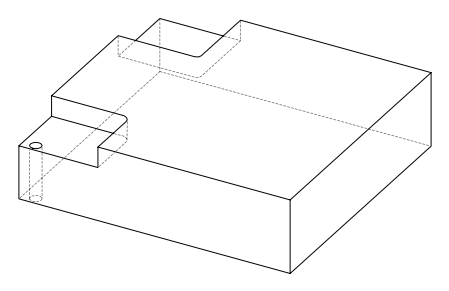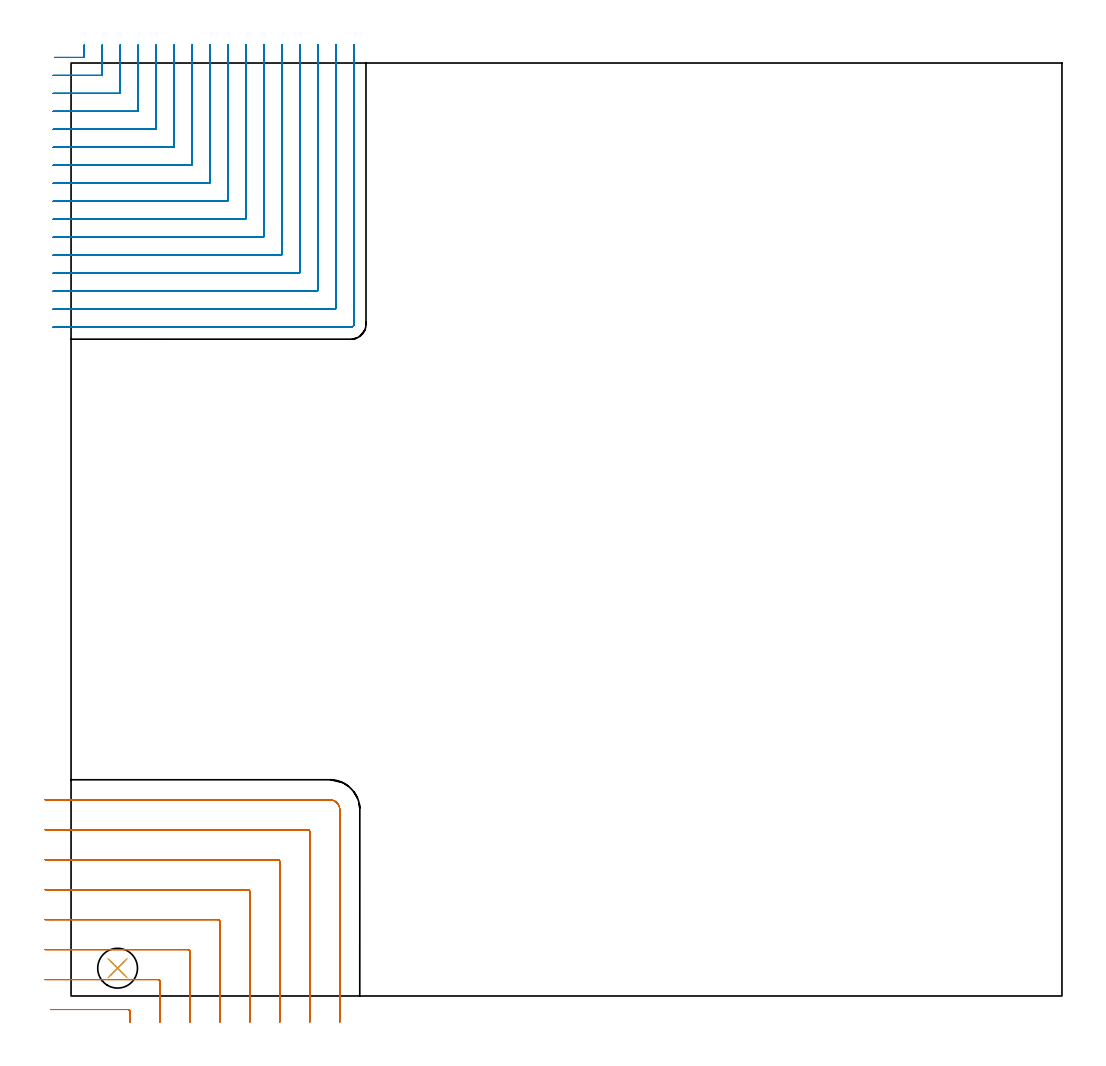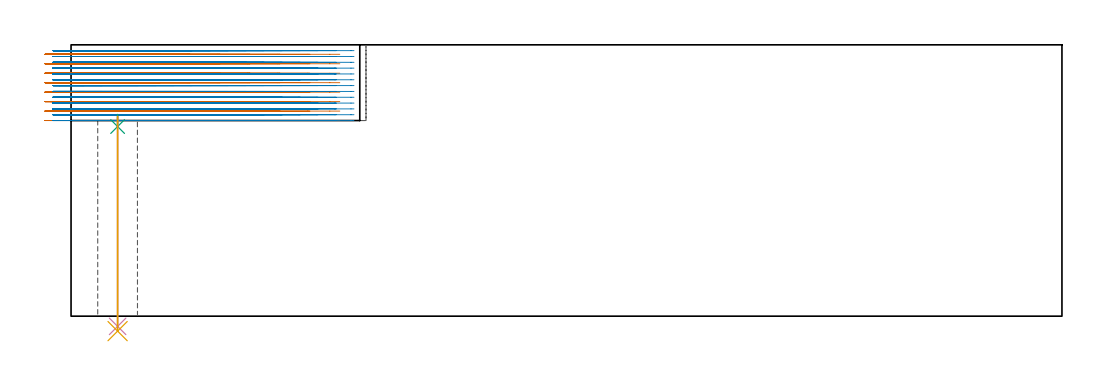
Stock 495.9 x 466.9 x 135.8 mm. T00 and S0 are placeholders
(PLAN: 5 operations, 4 tool changes, 93.6 min)
(1 MILL_CORNER_NOTCH_RECTANGULAR | CORNER_NOTCH_RECTANGULAR | UGT0201_094 | Follow Part, ap 5, ae 75% | 21.45 min | 590762 mm3)
(2 MILL_CORNER_NOTCH_RECTANGULAR_1 | CORNER_NOTCH_RECTANGULAR_1 | NXT0201_011 | Follow Part, ap 3, ae 75% | 71.2 min | 772680 mm3)
(3 SPOT_DRILL | STEP1HOLE | NXT0321_9005560120000 | 0.06 min | 121 mm3)
(4 DRILL_THROUGH_HOLE_INTO_CENTER | STEP1HOLE | UGT0301_515 | 0.43 min | 10878 mm3)
(5 DRILL_TO_ENLARGE_THROUGH_HOLE | STEP1HOLE | UGT0301_265 | 0.44 min | 19399 mm3)
(TOOL UGT0201_094 | End mill 20 mm | D20 FL38 Z4)
(TOOL NXT0201_011 | ENDMILL 12mm [2P460-1200-NA 1630] | D12 FL38 Z6)
(TOOL NXT0321_9005560120000 | NC Spot Drill, 120deg, 12mm, HSS, Uncoated | D12 PA120 FL30 Z2)
(TOOL UGT0301_515 | Carbide Drill 12.0 mm | D12 PA118 FL101 Z2)
(TOOL UGT0301_265 | Twist Drill 19.9 mm | D19.9 PA118 FL140 Z2)
(OP 1 MILL_CORNER_NOTCH_RECTANGULAR)
G17 G21 G94 G90
T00 M6
G54
G17 G0 G90 X29.5 Y-13. S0 M3
G43 Z145.8 H0
Z131.062
G94 G1 Y-10. F250.
Y-7.792 F500.
G3 X28.508 Y-6.8 R1.
G1 X-7.332
X-10.332 F250.
G0 Z145.8
X44.5 Y-13.
Z131.062
G1 Y-10.
Y7.207 F500.
G3 X43.507 Y8.2 R1.
G1 X-10.
X-13. F250.
G0 Z145.8
X59.5 Y-13.
Z131.062
G1 Y-10.
Y22.207 F500.
G3 X58.507 Y23.2 R1.
G1 X-10.
X-13. F250.
G0 Z145.8
X74.5 Y-13.
Z131.062
G1 Y-10.
Y37.207 F500.
G3 X73.507 Y38.2 R1.
G1 X-10.
X-13. F250.
G0 Z145.8
X89.5 Y-13.
Z131.062
G1 Y-10.
Y52.206 F500.
G3 X88.506 Y53.2 R1.
G1 X-10.
X-13. F250.
G0 Z145.8
X104.5 Y-13.
Z131.062
G1 Y-10.
Y67.206 F500.
G3 X103.506 Y68.2 R1.
G1 X-10.
X-13. F250.
G0 Z145.8
X119.5 Y-13.
Z131.062
G1 Y-10.
Y82.205 F500.
G3 X118.505 Y83.2 R1.
G1 X-10.
X-13. F250.
G0 Z145.8
X134.5 Y-13.
Z131.062
G1 Y-10.
Y93.2 F500.
G3 X129.5 Y98.2 R5.
G1 X-10.
X-13. F250.
G0 Z145.8
X29.5 Y-13.
Z126.325
G1 Y-10.
Y-7.792 F500.
G3 X28.508 Y-6.8 R1.
G1 X-7.332
X-10.332 F250.
G0 Z145.8
X44.5 Y-13.
Z126.325
G1 Y-10.
Y7.207 F500.
G3 X43.507 Y8.2 R1.
G1 X-10.
X-13. F250.
G0 Z145.8
X59.5 Y-13.
Z126.325
G1 Y-10.
Y22.207 F500.
G3 X58.507 Y23.2 R1.
G1 X-10.
X-13. F250.
G0 Z145.8
X74.5 Y-13.
Z126.325
G1 Y-10.
Y37.207 F500.
G3 X73.506 Y38.2 R1.
G1 X-10.
X-13. F250.
G0 Z145.8
X89.5 Y-13.
Z126.325
G1 Y-10.
Y52.206 F500.
G3 X88.506 Y53.2 R1.
G1 X-10.
X-13. F250.
G0 Z145.8
X104.5 Y-13.
Z126.325
G1 Y-10.
Y67.206 F500.
G3 X103.506 Y68.2 R1.
G1 X-10.
X-13. F250.
G0 Z145.8
X119.5 Y-13.
Z126.325
G1 Y-10.
Y82.205 F500.
G3 X118.505 Y83.2 R1.
G1 X-10.
X-13. F250.
G0 Z145.8
X134.5 Y-13.
Z126.325
G1 Y-10.
Y93.2 F500.
G3 X129.5 Y98.2 R5.
G1 X-10.
X-13. F250.
G0 Z145.8
X29.5 Y-13.
Z121.587
G1 Y-10.
Y-7.792 F500.
G3 X28.508 Y-6.8 R1.
G1 X-7.332
X-10.332 F250.
G0 Z145.8
X44.5 Y-13.
Z121.587
G1 Y-10.
Y7.207 F500.
G3 X43.507 Y8.2 R1.
G1 X-10.
X-13. F250.
G0 Z145.8
X59.5 Y-13.
Z121.587
G1 Y-10.
Y22.207 F500.
G3 X58.507 Y23.2 R1.
G1 X-10.
X-13. F250.
G0 Z145.8
X74.5 Y-13.
Z121.587
G1 Y-10.
Y37.207 F500.
G3 X73.506 Y38.2 R1.
G1 X-10.
X-13. F250.
G0 Z145.8
X89.5 Y-13.
Z121.587
G1 Y-10.
Y52.206 F500.
G3 X88.506 Y53.2 R1.
G1 X-10.
X-13. F250.
G0 Z145.8
X104.5 Y-13.
Z121.587
G1 Y-10.
Y67.206 F500.
G3 X103.506 Y68.2 R1.
G1 X-10.
X-13. F250.
G0 Z145.8
X119.5 Y-13.
Z121.587
G1 Y-10.
Y82.205 F500.
G3 X118.505 Y83.2 R1.
G1 X-10.
X-13. F250.
G0 Z145.8
X134.5 Y-13.
Z121.587
G1 Y-10.
Y93.2 F500.
G3 X129.5 Y98.2 R5.
G1 X-10.
X-13. F250.
G0 Z145.8
X29.5 Y-13.
Z116.85
G1 Y-10.
Y-7.792 F500.
G3 X28.508 Y-6.8 R1.
G1 X-7.332
X-10.332 F250.
G0 Z145.8
X44.5 Y-13.
Z116.85
G1 Y-10.
Y7.207 F500.
G3 X43.507 Y8.2 R1.
G1 X-10.
X-13. F250.
G0 Z145.8
X59.5 Y-13.
Z116.85
G1 Y-10.
Y22.207 F500.
G3 X58.507 Y23.2 R1.
G1 X-10.
X-13. F250.
G0 Z145.8
X74.5 Y-13.
Z116.85
G1 Y-10.
Y37.207 F500.
G3 X73.506 Y38.2 R1.
G1 X-10.
X-13. F250.
G0 Z145.8
X89.5 Y-13.
Z116.85
G1 Y-10.
Y52.206 F500.
G3 X88.506 Y53.2 R1.
G1 X-10.
X-13. F250.
G0 Z145.8
X104.5 Y-13.
Z116.85
G1 Y-10.
Y67.206 F500.
G3 X103.506 Y68.2 R1.
G1 X-10.
X-13. F250.
G0 Z145.8
X119.5 Y-13.
Z116.85
G1 Y-10.
Y82.205 F500.
G3 X118.505 Y83.2 R1.
G1 X-10.
X-13. F250.
G0 Z145.8
X134.5 Y-13.
Z116.85
G1 Y-10.
Y93.2 F500.
G3 X129.5 Y98.2 R5.
G1 X-10.
X-13. F250.
G0 Z145.8
X29.5 Y-13.
Z112.112
G1 Y-10.
Y-7.792 F500.
G3 X28.508 Y-6.8 R1.
G1 X-7.332
X-10.332 F250.
G0 Z145.8
X44.5 Y-13.
Z112.112
G1 Y-10.
Y7.207 F500.
G3 X43.507 Y8.2 R1.
G1 X-10.
X-13. F250.
G0 Z145.8
X59.5 Y-13.
Z112.112
G1 Y-10.
Y22.207 F500.
G3 X58.507 Y23.2 R1.
G1 X-10.
X-13. F250.
G0 Z145.8
X74.5 Y-13.
Z112.112
G1 Y-10.
Y37.207 F500.
G3 X73.506 Y38.2 R1.
G1 X-10.
X-13. F250.
G0 Z145.8
X89.5 Y-13.
Z112.112
G1 Y-10.
Y52.206 F500.
G3 X88.506 Y53.2 R1.
G1 X-10.
X-13. F250.
G0 Z145.8
X104.5 Y-13.
Z112.112
G1 Y-10.
Y67.206 F500.
G3 X103.506 Y68.2 R1.
G1 X-10.
X-13. F250.
G0 Z145.8
X119.5 Y-13.
Z112.112
G1 Y-10.
Y82.205 F500.
G3 X118.505 Y83.2 R1.
G1 X-10.
X-13. F250.
G0 Z145.8
X134.5 Y-13.
Z112.112
G1 Y-10.
Y93.2 F500.
G3 X129.5 Y98.2 R5.
G1 X-10.
X-13. F250.
G0 Z145.8
X29.5 Y-13.
Z107.375
G1 Y-10.
Y-7.792 F500.
G3 X28.508 Y-6.8 R1.
G1 X-7.332
X-10.332 F250.
G0 Z145.8
X44.5 Y-13.
Z107.375
G1 Y-10.
Y7.207 F500.
G3 X43.507 Y8.2 R1.
G1 X-10.
X-13. F250.
G0 Z145.8
X59.5 Y-13.
Z107.375
G1 Y-10.
Y22.207 F500.
G3 X58.507 Y23.2 R1.
G1 X-10.
X-13. F250.
G0 Z145.8
X74.5 Y-13.
Z107.375
G1 Y-10.
Y37.207 F500.
G3 X73.506 Y38.2 R1.
G1 X-10.
X-13. F250.
G0 Z145.8
X89.5 Y-13.
Z107.375
G1 Y-10.
Y52.206 F500.
G3 X88.506 Y53.2 R1.
G1 X-10.
X-13. F250.
G0 Z145.8
X104.5 Y-13.
Z107.375
G1 Y-10.
Y67.206 F500.
G3 X103.506 Y68.2 R1.
G1 X-10.
X-13. F250.
G0 Z145.8
X119.5 Y-13.
Z107.375
G1 Y-10.
Y82.205 F500.
G3 X118.505 Y83.2 R1.
G1 X-10.
X-13. F250.
G0 Z145.8
X134.5 Y-13.
Z107.375
G1 Y-10.
Y93.2 F500.
G3 X129.5 Y98.2 R5.
G1 X-10.
X-13. F250.
G0 Z145.8
X29.5 Y-13.
Z102.637
G1 Y-10.
Y-7.792 F500.
G3 X28.508 Y-6.8 R1.
G1 X-7.332
X-10.332 F250.
G0 Z145.8
X44.5 Y-13.
Z102.637
G1 Y-10.
Y7.207 F500.
G3 X43.507 Y8.2 R1.
G1 X-10.
X-13. F250.
G0 Z145.8
X59.5 Y-13.
Z102.637
G1 Y-10.
Y22.207 F500.
G3 X58.507 Y23.2 R1.
G1 X-10.
X-13. F250.
G0 Z145.8
X74.5 Y-13.
Z102.637
G1 Y-10.
Y37.207 F500.
G3 X73.506 Y38.2 R1.
G1 X-10.
X-13. F250.
G0 Z145.8
X89.5 Y-13.
Z102.637
G1 Y-10.
Y52.206 F500.
G3 X88.506 Y53.2 R1.
G1 X-10.
X-13. F250.
G0 Z145.8
X104.5 Y-13.
Z102.637
G1 Y-10.
Y67.206 F500.
G3 X103.506 Y68.2 R1.
G1 X-10.
X-13. F250.
G0 Z145.8
X119.5 Y-13.
Z102.637
G1 Y-10.
Y82.205 F500.
G3 X118.505 Y83.2 R1.
G1 X-10.
X-13. F250.
G0 Z145.8
X134.5 Y-13.
Z102.637
G1 Y-10.
Y93.2 F500.
G3 X129.5 Y98.2 R5.
G1 X-10.
X-13. F250.
G0 Z145.8
X29.5 Y-13.
Z97.9
G1 Y-10.
Y-7.792 F500.
G3 X28.508 Y-6.8 R1.
G1 X-7.332
X-10.332 F250.
G0 Z145.8
X44.5 Y-13.
Z97.9
G1 Y-10.
Y7.207 F500.
G3 X43.507 Y8.2 R1.
G1 X-10.
X-13. F250.
G0 Z145.8
X59.5 Y-13.
Z97.9
G1 Y-10.
Y22.207 F500.
G3 X58.507 Y23.2 R1.
G1 X-10.
X-13. F250.
G0 Z145.8
X74.5 Y-13.
Z97.9
G1 Y-10.
Y37.207 F500.
G3 X73.506 Y38.2 R1.
G1 X-10.
X-13. F250.
G0 Z145.8
X89.5 Y-13.
Z97.9
G1 Y-10.
Y52.206 F500.
G3 X88.506 Y53.2 R1.
G1 X-10.
X-13. F250.
G0 Z145.8
X104.5 Y-13.
Z97.9
G1 Y-10.
Y67.206 F500.
G3 X103.506 Y68.2 R1.
G1 X-10.
X-13. F250.
G0 Z145.8
X119.5 Y-13.
Z97.9
G1 Y-10.
Y82.205 F500.
G3 X118.505 Y83.2 R1.
G1 X-10.
X-13. F250.
G0 Z145.8
X134.5 Y-13.
Z97.9
G1 Y-10.
Y93.2 F500.
G3 X129.5 Y98.2 R5.
G1 X-10.
X-13. F250.
G0 Z145.8
M5
M2
(OP 2 MILL_CORNER_NOTCH_RECTANGULAR_1)
G17 G21 G94 G90
T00 M6
G54
G17 G0 G90 X-8.307 Y469.7 S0 M3
G43 Z145.8 H1
Z132.885
G94 G1 X-5.307 F250.
X6.009 F500.
G3 X6.6 Y470.291 R0.6
G1 Y472.9
Y475.9 F250.
G0 Z145.8
X-9. Y460.7
Z132.885
G1 X-6.
X15.008 F500.
G3 X15.6 Y461.292 R0.6
G1 Y472.9
Y475.9 F250.
G0 Z145.8
X-9. Y451.7
Z132.885
G1 X-6.
X24.008 F500.
G3 X24.6 Y452.292 R0.6
G1 Y472.9
Y475.9 F250.
G0 Z145.8
X-9. Y442.7
Z132.885
G1 X-6.
X33.007 F500.
G3 X33.6 Y443.293 R0.6
G1 Y472.9
Y475.9 F250.
G0 Z145.8
X-9. Y433.7
Z132.885
G1 X-6.
X42.007 F500.
G3 X42.6 Y434.293 R0.6
G1 Y472.9
Y475.9 F250.
G0 Z145.8
X-9. Y424.7
Z132.885
G1 X-6.
X51.007 F500.
G3 X51.6 Y425.293 R0.6
G1 Y472.9
Y475.9 F250.
G0 Z145.8
X-9. Y415.7
Z132.885
G1 X-6.
X60.006 F500.
G3 X60.6 Y416.294 R0.6
G1 Y472.9
Y475.9 F250.
G0 Z145.8
X-9. Y406.7
Z132.885
G1 X-6.
X69.006 F500.
G3 X69.6 Y407.294 R0.6
G1 Y472.9
Y475.9 F250.
G0 Z145.8
X-9. Y397.7
Z132.885
G1 X-6.
X78.006 F500.
G3 X78.6 Y398.294 R0.6
G1 Y472.9
Y475.9 F250.
G0 Z145.8
X-9. Y388.7
Z132.885
G1 X-6.
X87.005 F500.
G3 X87.6 Y389.294 R0.6
G1 Y472.9
Y475.9 F250.
G0 Z145.8
X-9. Y379.7
Z132.885
G1 X-6.
X96.005 F500.
G3 X96.6 Y380.295 R0.6
G1 Y472.9
Y475.9 F250.
G0 Z145.8
X-9. Y370.7
Z132.885
G1 X-6.
X105.005 F500.
G3 X105.6 Y371.295 R0.6
G1 Y472.9
Y475.9 F250.
G0 Z145.8
X-9. Y361.7
Z132.885
G1 X-6.
X114.005 F500.
G3 X114.6 Y362.295 R0.6
G1 Y472.9
Y475.9 F250.
G0 Z145.8
X-9. Y352.7
Z132.885
G1 X-6.
X123.004 F500.
G3 X123.6 Y353.296 R0.6
G1 Y472.9
Y475.9 F250.
G0 Z145.8
X-9. Y343.7
Z132.885
G1 X-6.
X132.004 F500.
G3 X132.6 Y344.296 R0.6
G1 Y472.9
Y475.9 F250.
G0 Z145.8
X-9. Y334.7
Z132.885
G1 X-6.
X140.1 F500.
G3 X141.6 Y336.2 R1.5
G1 Y472.9
Y475.9 F250.
G0 Z145.8
X-8.307 Y469.7
Z129.969
G1 X-5.307
X6.009 F500.
G3 X6.6 Y470.291 R0.6
G1 Y472.9
Y475.9 F250.
G0 Z145.8
X-9. Y460.7
Z129.969
G1 X-6.
X15.008 F500.
G3 X15.6 Y461.292 R0.6
G1 Y472.9
Y475.9 F250.
G0 Z145.8
X-9. Y451.7
Z129.969
G1 X-6.
X24.008 F500.
G3 X24.6 Y452.292 R0.6
G1 Y472.9
Y475.9 F250.
G0 Z145.8
X-9. Y442.7
Z129.969
G1 X-6.
X33.007 F500.
G3 X33.6 Y443.293 R0.6
G1 Y472.9
Y475.9 F250.
G0 Z145.8
X-9. Y433.7
Z129.969
G1 X-6.
X42.007 F500.
G3 X42.6 Y434.293 R0.6
G1 Y472.9
Y475.9 F250.
G0 Z145.8
X-9. Y424.7
Z129.969
G1 X-6.
X51.007 F500.
G3 X51.6 Y425.293 R0.6
G1 Y472.9
Y475.9 F250.
G0 Z145.8
X-9. Y415.7
Z129.969
G1 X-6.
X60.006 F500.
G3 X60.6 Y416.294 R0.6
G1 Y472.9
Y475.9 F250.
G0 Z145.8
X-9. Y406.7
Z129.969
G1 X-6.
X69.006 F500.
G3 X69.6 Y407.294 R0.6
G1 Y472.9
Y475.9 F250.
G0 Z145.8
X-9. Y397.7
Z129.969
G1 X-6.
X78.006 F500.
G3 X78.6 Y398.294 R0.6
G1 Y472.9
Y475.9 F250.
G0 Z145.8
X-9. Y388.7
Z129.969
G1 X-6.
X87.005 F500.
G3 X87.6 Y389.295 R0.6
G1 Y472.9
Y475.9 F250.
G0 Z145.8
X-9. Y379.7
Z129.969
G1 X-6.
X96.005 F500.
G3 X96.6 Y380.295 R0.6
G1 Y472.9
Y475.9 F250.
G0 Z145.8
X-9. Y370.7
Z129.969
G1 X-6.
X105.005 F500.
G3 X105.6 Y371.295 R0.6
G1 Y472.9
Y475.9 F250.
G0 Z145.8
X-9. Y361.7
Z129.969
G1 X-6.
X114.005 F500.
G3 X114.6 Y362.295 R0.6
G1 Y472.9
Y475.9 F250.
G0 Z145.8
X-9. Y352.7
Z129.969
G1 X-6.
X123.004 F500.
G3 X123.6 Y353.296 R0.6
G1 Y472.9
Y475.9 F250.
G0 Z145.8
X-9. Y343.7
Z129.969
G1 X-6.
X132.004 F500.
G3 X132.6 Y344.296 R0.6
G1 Y472.9
Y475.9 F250.
G0 Z145.8
X-9. Y334.7
Z129.969
G1 X-6.
X140.1 F500.
G3 X141.6 Y336.2 R1.5
G1 Y472.9
Y475.9 F250.
G0 Z145.8
X-8.307 Y469.7
Z127.054
G1 X-5.307
X6.009 F500.
G3 X6.6 Y470.291 R0.6
G1 Y472.9
Y475.9 F250.
G0 Z145.8
X-9. Y460.7
Z127.054
G1 X-6.
X15.008 F500.
G3 X15.6 Y461.292 R0.6
G1 Y472.9
Y475.9 F250.
G0 Z145.8
X-9. Y451.7
Z127.054
G1 X-6.
X24.008 F500.
G3 X24.6 Y452.292 R0.6
G1 Y472.9
Y475.9 F250.
G0 Z145.8
X-9. Y442.7
Z127.054
G1 X-6.
X33.007 F500.
G3 X33.6 Y443.293 R0.6
G1 Y472.9
Y475.9 F250.
G0 Z145.8
X-9. Y433.7
Z127.054
G1 X-6.
X42.007 F500.
G3 X42.6 Y434.293 R0.6
G1 Y472.9
Y475.9 F250.
G0 Z145.8
X-9. Y424.7
Z127.054
G1 X-6.
X51.007 F500.
G3 X51.6 Y425.293 R0.6
G1 Y472.9
Y475.9 F250.
G0 Z145.8
X-9. Y415.7
Z127.054
G1 X-6.
X60.006 F500.
G3 X60.6 Y416.294 R0.6
G1 Y472.9
Y475.9 F250.
G0 Z145.8
X-9. Y406.7
Z127.054
G1 X-6.
X69.006 F500.
G3 X69.6 Y407.294 R0.6
G1 Y472.9
Y475.9 F250.
G0 Z145.8
X-9. Y397.7
Z127.054
G1 X-6.
X78.006 F500.
G3 X78.6 Y398.294 R0.6
G1 Y472.9
Y475.9 F250.
G0 Z145.8
X-9. Y388.7
Z127.054
G1 X-6.
X87.005 F500.
G3 X87.6 Y389.295 R0.6
G1 Y472.9
Y475.9 F250.
G0 Z145.8
X-9. Y379.7
Z127.054
G1 X-6.
X96.005 F500.
G3 X96.6 Y380.295 R0.6
G1 Y472.9
Y475.9 F250.
G0 Z145.8
X-9. Y370.7
Z127.054
G1 X-6.
X105.005 F500.
G3 X105.6 Y371.295 R0.6
G1 Y472.9
Y475.9 F250.
G0 Z145.8
X-9. Y361.7
Z127.054
G1 X-6.
X114.005 F500.
G3 X114.6 Y362.295 R0.6
G1 Y472.9
Y475.9 F250.
G0 Z145.8
X-9. Y352.7
Z127.054
G1 X-6.
X123.004 F500.
G3 X123.6 Y353.296 R0.6
G1 Y472.9
Y475.9 F250.
G0 Z145.8
X-9. Y343.7
Z127.054
G1 X-6.
X132.004 F500.
G3 X132.6 Y344.296 R0.6
G1 Y472.9
Y475.9 F250.
G0 Z145.8
X-9. Y334.7
Z127.054
G1 X-6.
X140.1 F500.
G3 X141.6 Y336.2 R1.5
G1 Y472.9
Y475.9 F250.
G0 Z145.8
X-8.307 Y469.7
Z124.138
G1 X-5.307
X6.009 F500.
G3 X6.6 Y470.291 R0.6
G1 Y472.9
Y475.9 F250.
G0 Z145.8
X-9. Y460.7
Z124.138
G1 X-6.
X15.008 F500.
G3 X15.6 Y461.292 R0.6
G1 Y472.9
Y475.9 F250.
G0 Z145.8
X-9. Y451.7
Z124.138
G1 X-6.
X24.008 F500.
G3 X24.6 Y452.292 R0.6
G1 Y472.9
Y475.9 F250.
G0 Z145.8
X-9. Y442.7
Z124.138
G1 X-6.
X33.007 F500.
G3 X33.6 Y443.293 R0.6
G1 Y472.9
Y475.9 F250.
G0 Z145.8
X-9. Y433.7
Z124.138
G1 X-6.
X42.007 F500.
G3 X42.6 Y434.293 R0.6
G1 Y472.9
Y475.9 F250.
G0 Z145.8
X-9. Y424.7
Z124.138
G1 X-6.
X51.007 F500.
G3 X51.6 Y425.293 R0.6
G1 Y472.9
Y475.9 F250.
G0 Z145.8
X-9. Y415.7
Z124.138
G1 X-6.
X60.006 F500.
G3 X60.6 Y416.294 R0.6
G1 Y472.9
Y475.9 F250.
G0 Z145.8
X-9. Y406.7
Z124.138
G1 X-6.
X69.006 F500.
G3 X69.6 Y407.294 R0.6
G1 Y472.9
Y475.9 F250.
G0 Z145.8
X-9. Y397.7
Z124.138
G1 X-6.
X78.006 F500.
G3 X78.6 Y398.294 R0.6
G1 Y472.9
Y475.9 F250.
G0 Z145.8
X-9. Y388.7
Z124.138
G1 X-6.
X87.005 F500.
G3 X87.6 Y389.295 R0.6
G1 Y472.9
Y475.9 F250.
G0 Z145.8
X-9. Y379.7
Z124.138
G1 X-6.
X96.005 F500.
G3 X96.6 Y380.295 R0.6
G1 Y472.9
Y475.9 F250.
G0 Z145.8
X-9. Y370.7
Z124.138
G1 X-6.
X105.005 F500.
G3 X105.6 Y371.295 R0.6
G1 Y472.9
Y475.9 F250.
G0 Z145.8
X-9. Y361.7
Z124.138
G1 X-6.
X114.005 F500.
G3 X114.6 Y362.295 R0.6
G1 Y472.9
Y475.9 F250.
G0 Z145.8
X-9. Y352.7
Z124.138
G1 X-6.
X123.004 F500.
G3 X123.6 Y353.296 R0.6
G1 Y472.9
Y475.9 F250.
G0 Z145.8
X-9. Y343.7
Z124.138
G1 X-6.
X132.004 F500.
G3 X132.6 Y344.296 R0.6
G1 Y472.9
Y475.9 F250.
G0 Z145.8
X-9. Y334.7
Z124.138
G1 X-6.
X140.1 F500.
G3 X141.6 Y336.2 R1.5
G1 Y472.9
Y475.9 F250.
G0 Z145.8
X-8.307 Y469.7
Z121.223
G1 X-5.307
X6.009 F500.
G3 X6.6 Y470.291 R0.6
G1 Y472.9
Y475.9 F250.
G0 Z145.8
X-9. Y460.7
Z121.223
G1 X-6.
X15.008 F500.
G3 X15.6 Y461.292 R0.6
G1 Y472.9
Y475.9 F250.
G0 Z145.8
X-9. Y451.7
Z121.223
G1 X-6.
X24.008 F500.
G3 X24.6 Y452.292 R0.6
G1 Y472.9
Y475.9 F250.
G0 Z145.8
X-9. Y442.7
Z121.223
G1 X-6.
X33.007 F500.
G3 X33.6 Y443.293 R0.6
G1 Y472.9
Y475.9 F250.
G0 Z145.8
X-9. Y433.7
Z121.223
G1 X-6.
X42.007 F500.
G3 X42.6 Y434.293 R0.6
G1 Y472.9
Y475.9 F250.
G0 Z145.8
X-9. Y424.7
Z121.223
G1 X-6.
X51.007 F500.
G3 X51.6 Y425.293 R0.6
G1 Y472.9
Y475.9 F250.
G0 Z145.8
X-9. Y415.7
Z121.223
G1 X-6.
X60.006 F500.
G3 X60.6 Y416.294 R0.6
G1 Y472.9
Y475.9 F250.
G0 Z145.8
X-9. Y406.7
Z121.223
G1 X-6.
X69.006 F500.
G3 X69.6 Y407.294 R0.6
G1 Y472.9
Y475.9 F250.
G0 Z145.8
X-9. Y397.7
Z121.223
G1 X-6.
X78.006 F500.
G3 X78.6 Y398.294 R0.6
G1 Y472.9
Y475.9 F250.
G0 Z145.8
X-9. Y388.7
Z121.223
G1 X-6.
X87.005 F500.
G3 X87.6 Y389.295 R0.6
G1 Y472.9
Y475.9 F250.
G0 Z145.8
X-9. Y379.7
Z121.223
G1 X-6.
X96.005 F500.
G3 X96.6 Y380.295 R0.6
G1 Y472.9
Y475.9 F250.
G0 Z145.8
X-9. Y370.7
Z121.223
G1 X-6.
X105.005 F500.
G3 X105.6 Y371.295 R0.6
G1 Y472.9
Y475.9 F250.
G0 Z145.8
X-9. Y361.7
Z121.223
G1 X-6.
X114.005 F500.
G3 X114.6 Y362.295 R0.6
G1 Y472.9
Y475.9 F250.
G0 Z145.8
X-9. Y352.7
Z121.223
G1 X-6.
X123.004 F500.
G3 X123.6 Y353.296 R0.6
G1 Y472.9
Y475.9 F250.
G0 Z145.8
X-9. Y343.7
Z121.223
G1 X-6.
X132.004 F500.
G3 X132.6 Y344.296 R0.6
G1 Y472.9
Y475.9 F250.
G0 Z145.8
X-9. Y334.7
Z121.223
G1 X-6.
X140.1 F500.
G3 X141.6 Y336.2 R1.5
G1 Y472.9
Y475.9 F250.
G0 Z145.8
X-8.307 Y469.7
Z118.308
G1 X-5.307
X6.009 F500.
G3 X6.6 Y470.291 R0.6
G1 Y472.9
Y475.9 F250.
G0 Z145.8
X-9. Y460.7
Z118.308
G1 X-6.
X15.008 F500.
G3 X15.6 Y461.292 R0.6
G1 Y472.9
Y475.9 F250.
G0 Z145.8
X-9. Y451.7
Z118.308
G1 X-6.
X24.008 F500.
G3 X24.6 Y452.292 R0.6
G1 Y472.9
Y475.9 F250.
G0 Z145.8
X-9. Y442.7
Z118.308
G1 X-6.
X33.007 F500.
G3 X33.6 Y443.293 R0.6
G1 Y472.9
Y475.9 F250.
G0 Z145.8
X-9. Y433.7
Z118.308
G1 X-6.
X42.007 F500.
G3 X42.6 Y434.293 R0.6
G1 Y472.9
Y475.9 F250.
G0 Z145.8
X-9. Y424.7
Z118.308
G1 X-6.
X51.007 F500.
G3 X51.6 Y425.293 R0.6
G1 Y472.9
Y475.9 F250.
G0 Z145.8
X-9. Y415.7
Z118.308
G1 X-6.
X60.006 F500.
G3 X60.6 Y416.294 R0.6
G1 Y472.9
Y475.9 F250.
G0 Z145.8
X-9. Y406.7
Z118.308
G1 X-6.
X69.006 F500.
G3 X69.6 Y407.294 R0.6
G1 Y472.9
Y475.9 F250.
G0 Z145.8
X-9. Y397.7
Z118.308
G1 X-6.
X78.006 F500.
G3 X78.6 Y398.294 R0.6
G1 Y472.9
Y475.9 F250.
G0 Z145.8
X-9. Y388.7
Z118.308
G1 X-6.
X87.005 F500.
G3 X87.6 Y389.295 R0.6
G1 Y472.9
Y475.9 F250.
G0 Z145.8
X-9. Y379.7
Z118.308
G1 X-6.
X96.005 F500.
G3 X96.6 Y380.295 R0.6
G1 Y472.9
Y475.9 F250.
G0 Z145.8
X-9. Y370.7
Z118.308
G1 X-6.
X105.005 F500.
G3 X105.6 Y371.295 R0.6
G1 Y472.9
Y475.9 F250.
G0 Z145.8
X-9. Y361.7
Z118.308
G1 X-6.
X114.005 F500.
G3 X114.6 Y362.295 R0.6
G1 Y472.9
Y475.9 F250.
G0 Z145.8
X-9. Y352.7
Z118.308
G1 X-6.
X123.004 F500.
G3 X123.6 Y353.296 R0.6
G1 Y472.9
Y475.9 F250.
G0 Z145.8
X-9. Y343.7
Z118.308
G1 X-6.
X132.004 F500.
G3 X132.6 Y344.296 R0.6
G1 Y472.9
Y475.9 F250.
G0 Z145.8
X-9. Y334.7
Z118.308
G1 X-6.
X140.1 F500.
G3 X141.6 Y336.2 R1.5
G1 Y472.9
Y475.9 F250.
G0 Z145.8
X-8.307 Y469.7
Z115.392
G1 X-5.307
X6.009 F500.
G3 X6.6 Y470.291 R0.6
G1 Y472.9
Y475.9 F250.
G0 Z145.8
X-9. Y460.7
Z115.392
G1 X-6.
X15.008 F500.
G3 X15.6 Y461.292 R0.6
G1 Y472.9
Y475.9 F250.
G0 Z145.8
X-9. Y451.7
Z115.392
G1 X-6.
X24.008 F500.
G3 X24.6 Y452.292 R0.6
G1 Y472.9
Y475.9 F250.
G0 Z145.8
X-9. Y442.7
Z115.392
G1 X-6.
X33.007 F500.
G3 X33.6 Y443.293 R0.6
G1 Y472.9
Y475.9 F250.
G0 Z145.8
X-9. Y433.7
Z115.392
G1 X-6.
X42.007 F500.
G3 X42.6 Y434.293 R0.6
G1 Y472.9
Y475.9 F250.
G0 Z145.8
X-9. Y424.7
Z115.392
G1 X-6.
X51.007 F500.
G3 X51.6 Y425.293 R0.6
G1 Y472.9
Y475.9 F250.
G0 Z145.8
X-9. Y415.7
Z115.392
G1 X-6.
X60.006 F500.
G3 X60.6 Y416.294 R0.6
G1 Y472.9
Y475.9 F250.
G0 Z145.8
X-9. Y406.7
Z115.392
G1 X-6.
X69.006 F500.
G3 X69.6 Y407.294 R0.6
G1 Y472.9
Y475.9 F250.
G0 Z145.8
X-9. Y397.7
Z115.392
G1 X-6.
X78.006 F500.
G3 X78.6 Y398.294 R0.6
G1 Y472.9
Y475.9 F250.
G0 Z145.8
X-9. Y388.7
Z115.392
G1 X-6.
X87.005 F500.
G3 X87.6 Y389.295 R0.6
G1 Y472.9
Y475.9 F250.
G0 Z145.8
X-9. Y379.7
Z115.392
G1 X-6.
X96.005 F500.
G3 X96.6 Y380.295 R0.6
G1 Y472.9
Y475.9 F250.
G0 Z145.8
X-9. Y370.7
Z115.392
G1 X-6.
X105.005 F500.
G3 X105.6 Y371.295 R0.6
G1 Y472.9
Y475.9 F250.
G0 Z145.8
X-9. Y361.7
Z115.392
G1 X-6.
X114.005 F500.
G3 X114.6 Y362.295 R0.6
G1 Y472.9
Y475.9 F250.
G0 Z145.8
X-9. Y352.7
Z115.392
G1 X-6.
X123.004 F500.
G3 X123.6 Y353.296 R0.6
G1 Y472.9
Y475.9 F250.
G0 Z145.8
X-9. Y343.7
Z115.392
G1 X-6.
X132.004 F500.
G3 X132.6 Y344.296 R0.6
G1 Y472.9
Y475.9 F250.
G0 Z145.8
X-9. Y334.7
Z115.392
G1 X-6.
X140.1 F500.
G3 X141.6 Y336.2 R1.5
G1 Y472.9
Y475.9 F250.
G0 Z145.8
X-8.307 Y469.7
Z112.477
G1 X-5.307
X6.009 F500.
G3 X6.6 Y470.291 R0.6
G1 Y472.9
Y475.9 F250.
G0 Z145.8
X-9. Y460.7
Z112.477
G1 X-6.
X15.008 F500.
G3 X15.6 Y461.292 R0.6
G1 Y472.9
Y475.9 F250.
G0 Z145.8
X-9. Y451.7
Z112.477
G1 X-6.
X24.008 F500.
G3 X24.6 Y452.292 R0.6
G1 Y472.9
Y475.9 F250.
G0 Z145.8
X-9. Y442.7
Z112.477
G1 X-6.
X33.007 F500.
G3 X33.6 Y443.293 R0.6
G1 Y472.9
Y475.9 F250.
G0 Z145.8
X-9. Y433.7
Z112.477
G1 X-6.
X42.007 F500.
G3 X42.6 Y434.293 R0.6
G1 Y472.9
Y475.9 F250.
G0 Z145.8
X-9. Y424.7
Z112.477
G1 X-6.
X51.007 F500.
G3 X51.6 Y425.293 R0.6
G1 Y472.9
Y475.9 F250.
G0 Z145.8
X-9. Y415.7
Z112.477
G1 X-6.
X60.006 F500.
G3 X60.6 Y416.294 R0.6
G1 Y472.9
Y475.9 F250.
G0 Z145.8
X-9. Y406.7
Z112.477
G1 X-6.
X69.006 F500.
G3 X69.6 Y407.294 R0.6
G1 Y472.9
Y475.9 F250.
G0 Z145.8
X-9. Y397.7
Z112.477
G1 X-6.
X78.006 F500.
G3 X78.6 Y398.294 R0.6
G1 Y472.9
Y475.9 F250.
G0 Z145.8
X-9. Y388.7
Z112.477
G1 X-6.
X87.005 F500.
G3 X87.6 Y389.295 R0.6
G1 Y472.9
Y475.9 F250.
G0 Z145.8
X-9. Y379.7
Z112.477
G1 X-6.
X96.005 F500.
G3 X96.6 Y380.295 R0.6
G1 Y472.9
Y475.9 F250.
G0 Z145.8
X-9. Y370.7
Z112.477
G1 X-6.
X105.005 F500.
G3 X105.6 Y371.295 R0.6
G1 Y472.9
Y475.9 F250.
G0 Z145.8
X-9. Y361.7
Z112.477
G1 X-6.
X114.005 F500.
G3 X114.6 Y362.295 R0.6
G1 Y472.9
Y475.9 F250.
G0 Z145.8
X-9. Y352.7
Z112.477
G1 X-6.
X123.004 F500.
G3 X123.6 Y353.296 R0.6
G1 Y472.9
Y475.9 F250.
G0 Z145.8
X-9. Y343.7
Z112.477
G1 X-6.
X132.004 F500.
G3 X132.6 Y344.296 R0.6
G1 Y472.9
Y475.9 F250.
G0 Z145.8
X-9. Y334.7
Z112.477
G1 X-6.
X140.1 F500.
G3 X141.6 Y336.2 R1.5
G1 Y472.9
Y475.9 F250.
G0 Z145.8
X-8.307 Y469.7
Z109.562
G1 X-5.307
X6.009 F500.
G3 X6.6 Y470.291 R0.6
G1 Y472.9
Y475.9 F250.
G0 Z145.8
X-9. Y460.7
Z109.562
G1 X-6.
X15.008 F500.
G3 X15.6 Y461.292 R0.6
G1 Y472.9
Y475.9 F250.
G0 Z145.8
X-9. Y451.7
Z109.562
G1 X-6.
X24.008 F500.
G3 X24.6 Y452.292 R0.6
G1 Y472.9
Y475.9 F250.
G0 Z145.8
X-9. Y442.7
Z109.562
G1 X-6.
X33.007 F500.
G3 X33.6 Y443.293 R0.6
G1 Y472.9
Y475.9 F250.
G0 Z145.8
X-9. Y433.7
Z109.562
G1 X-6.
X42.007 F500.
G3 X42.6 Y434.293 R0.6
G1 Y472.9
Y475.9 F250.
G0 Z145.8
X-9. Y424.7
Z109.562
G1 X-6.
X51.007 F500.
G3 X51.6 Y425.293 R0.6
G1 Y472.9
Y475.9 F250.
G0 Z145.8
X-9. Y415.7
Z109.562
G1 X-6.
X60.006 F500.
G3 X60.6 Y416.294 R0.6
G1 Y472.9
Y475.9 F250.
G0 Z145.8
X-9. Y406.7
Z109.562
G1 X-6.
X69.006 F500.
G3 X69.6 Y407.294 R0.6
G1 Y472.9
Y475.9 F250.
G0 Z145.8
X-9. Y397.7
Z109.562
G1 X-6.
X78.006 F500.
G3 X78.6 Y398.294 R0.6
G1 Y472.9
Y475.9 F250.
G0 Z145.8
X-9. Y388.7
Z109.562
G1 X-6.
X87.005 F500.
G3 X87.6 Y389.295 R0.6
G1 Y472.9
Y475.9 F250.
G0 Z145.8
X-9. Y379.7
Z109.562
G1 X-6.
X96.005 F500.
G3 X96.6 Y380.295 R0.6
G1 Y472.9
Y475.9 F250.
G0 Z145.8
X-9. Y370.7
Z109.562
G1 X-6.
X105.005 F500.
G3 X105.6 Y371.295 R0.6
G1 Y472.9
Y475.9 F250.
G0 Z145.8
X-9. Y361.7
Z109.562
G1 X-6.
X114.005 F500.
G3 X114.6 Y362.295 R0.6
G1 Y472.9
Y475.9 F250.
G0 Z145.8
X-9. Y352.7
Z109.562
G1 X-6.
X123.004 F500.
G3 X123.6 Y353.296 R0.6
G1 Y472.9
Y475.9 F250.
G0 Z145.8
X-9. Y343.7
Z109.562
G1 X-6.
X132.004 F500.
G3 X132.6 Y344.296 R0.6
G1 Y472.9
Y475.9 F250.
G0 Z145.8
X-9. Y334.7
Z109.562
G1 X-6.
X140.1 F500.
G3 X141.6 Y336.2 R1.5
G1 Y472.9
Y475.9 F250.
G0 Z145.8
X-8.307 Y469.7
Z106.646
G1 X-5.307
X6.009 F500.
G3 X6.6 Y470.291 R0.6
G1 Y472.9
Y475.9 F250.
G0 Z145.8
X-9. Y460.7
Z106.646
G1 X-6.
X15.008 F500.
G3 X15.6 Y461.292 R0.6
G1 Y472.9
Y475.9 F250.
G0 Z145.8
X-9. Y451.7
Z106.646
G1 X-6.
X24.008 F500.
G3 X24.6 Y452.292 R0.6
G1 Y472.9
Y475.9 F250.
G0 Z145.8
X-9. Y442.7
Z106.646
G1 X-6.
X33.007 F500.
G3 X33.6 Y443.293 R0.6
G1 Y472.9
Y475.9 F250.
G0 Z145.8
X-9. Y433.7
Z106.646
G1 X-6.
X42.007 F500.
G3 X42.6 Y434.293 R0.6
G1 Y472.9
Y475.9 F250.
G0 Z145.8
X-9. Y424.7
Z106.646
G1 X-6.
X51.007 F500.
G3 X51.6 Y425.293 R0.6
G1 Y472.9
Y475.9 F250.
G0 Z145.8
X-9. Y415.7
Z106.646
G1 X-6.
X60.006 F500.
G3 X60.6 Y416.294 R0.6
G1 Y472.9
Y475.9 F250.
G0 Z145.8
X-9. Y406.7
Z106.646
G1 X-6.
X69.006 F500.
G3 X69.6 Y407.294 R0.6
G1 Y472.9
Y475.9 F250.
G0 Z145.8
X-9. Y397.7
Z106.646
G1 X-6.
X78.006 F500.
G3 X78.6 Y398.294 R0.6
G1 Y472.9
Y475.9 F250.
G0 Z145.8
X-9. Y388.7
Z106.646
G1 X-6.
X87.005 F500.
G3 X87.6 Y389.295 R0.6
G1 Y472.9
Y475.9 F250.
G0 Z145.8
X-9. Y379.7
Z106.646
G1 X-6.
X96.005 F500.
G3 X96.6 Y380.295 R0.6
G1 Y472.9
Y475.9 F250.
G0 Z145.8
X-9. Y370.7
Z106.646
G1 X-6.
X105.005 F500.
G3 X105.6 Y371.295 R0.6
G1 Y472.9
Y475.9 F250.
G0 Z145.8
X-9. Y361.7
Z106.646
G1 X-6.
X114.005 F500.
G3 X114.6 Y362.295 R0.6
G1 Y472.9
Y475.9 F250.
G0 Z145.8
X-9. Y352.7
Z106.646
G1 X-6.
X123.004 F500.
G3 X123.6 Y353.296 R0.6
G1 Y472.9
Y475.9 F250.
G0 Z145.8
X-9. Y343.7
Z106.646
G1 X-6.
X132.004 F500.
G3 X132.6 Y344.296 R0.6
G1 Y472.9
Y475.9 F250.
G0 Z145.8
X-9. Y334.7
Z106.646
G1 X-6.
X140.1 F500.
G3 X141.6 Y336.2 R1.5
G1 Y472.9
Y475.9 F250.
G0 Z145.8
X-8.307 Y469.7
Z103.731
G1 X-5.307
X6.009 F500.
G3 X6.6 Y470.291 R0.6
G1 Y472.9
Y475.9 F250.
G0 Z145.8
X-9. Y460.7
Z103.731
G1 X-6.
X15.008 F500.
G3 X15.6 Y461.292 R0.6
G1 Y472.9
Y475.9 F250.
G0 Z145.8
X-9. Y451.7
Z103.731
G1 X-6.
X24.008 F500.
G3 X24.6 Y452.292 R0.6
G1 Y472.9
Y475.9 F250.
G0 Z145.8
X-9. Y442.7
Z103.731
G1 X-6.
X33.007 F500.
G3 X33.6 Y443.293 R0.6
G1 Y472.9
Y475.9 F250.
G0 Z145.8
X-9. Y433.7
Z103.731
G1 X-6.
X42.007 F500.
G3 X42.6 Y434.293 R0.6
G1 Y472.9
Y475.9 F250.
G0 Z145.8
X-9. Y424.7
Z103.731
G1 X-6.
X51.007 F500.
G3 X51.6 Y425.293 R0.6
G1 Y472.9
Y475.9 F250.
G0 Z145.8
X-9. Y415.7
Z103.731
G1 X-6.
X60.006 F500.
G3 X60.6 Y416.294 R0.6
G1 Y472.9
Y475.9 F250.
G0 Z145.8
X-9. Y406.7
Z103.731
G1 X-6.
X69.006 F500.
G3 X69.6 Y407.294 R0.6
G1 Y472.9
Y475.9 F250.
G0 Z145.8
X-9. Y397.7
Z103.731
G1 X-6.
X78.006 F500.
G3 X78.6 Y398.294 R0.6
G1 Y472.9
Y475.9 F250.
G0 Z145.8
X-9. Y388.7
Z103.731
G1 X-6.
X87.005 F500.
G3 X87.6 Y389.295 R0.6
G1 Y472.9
Y475.9 F250.
G0 Z145.8
X-9. Y379.7
Z103.731
G1 X-6.
X96.005 F500.
G3 X96.6 Y380.295 R0.6
G1 Y472.9
Y475.9 F250.
G0 Z145.8
X-9. Y370.7
Z103.731
G1 X-6.
X105.005 F500.
G3 X105.6 Y371.295 R0.6
G1 Y472.9
Y475.9 F250.
G0 Z145.8
X-9. Y361.7
Z103.731
G1 X-6.
X114.005 F500.
G3 X114.6 Y362.295 R0.6
G1 Y472.9
Y475.9 F250.
G0 Z145.8
X-9. Y352.7
Z103.731
G1 X-6.
X123.004 F500.
G3 X123.6 Y353.296 R0.6
G1 Y472.9
Y475.9 F250.
G0 Z145.8
X-9. Y343.7
Z103.731
G1 X-6.
X132.004 F500.
G3 X132.6 Y344.296 R0.6
G1 Y472.9
Y475.9 F250.
G0 Z145.8
X-9. Y334.7
Z103.731
G1 X-6.
X140.1 F500.
G3 X141.6 Y336.2 R1.5
G1 Y472.9
Y475.9 F250.
G0 Z145.8
X-8.307 Y469.7
Z100.815
G1 X-5.307
X6.009 F500.
G3 X6.6 Y470.291 R0.6
G1 Y472.9
Y475.9 F250.
G0 Z145.8
X-9. Y460.7
Z100.815
G1 X-6.
X15.008 F500.
G3 X15.6 Y461.292 R0.6
G1 Y472.9
Y475.9 F250.
G0 Z145.8
X-9. Y451.7
Z100.815
G1 X-6.
X24.008 F500.
G3 X24.6 Y452.292 R0.6
G1 Y472.9
Y475.9 F250.
G0 Z145.8
X-9. Y442.7
Z100.815
G1 X-6.
X33.007 F500.
G3 X33.6 Y443.293 R0.6
G1 Y472.9
Y475.9 F250.
G0 Z145.8
X-9. Y433.7
Z100.815
G1 X-6.
X42.007 F500.
G3 X42.6 Y434.293 R0.6
G1 Y472.9
Y475.9 F250.
G0 Z145.8
X-9. Y424.7
Z100.815
G1 X-6.
X51.007 F500.
G3 X51.6 Y425.293 R0.6
G1 Y472.9
Y475.9 F250.
G0 Z145.8
X-9. Y415.7
Z100.815
G1 X-6.
X60.006 F500.
G3 X60.6 Y416.294 R0.6
G1 Y472.9
Y475.9 F250.
G0 Z145.8
X-9. Y406.7
Z100.815
G1 X-6.
X69.006 F500.
G3 X69.6 Y407.294 R0.6
G1 Y472.9
Y475.9 F250.
G0 Z145.8
X-9. Y397.7
Z100.815
G1 X-6.
X78.006 F500.
G3 X78.6 Y398.294 R0.6
G1 Y472.9
Y475.9 F250.
G0 Z145.8
X-9. Y388.7
Z100.815
G1 X-6.
X87.005 F500.
G3 X87.6 Y389.295 R0.6
G1 Y472.9
Y475.9 F250.
G0 Z145.8
X-9. Y379.7
Z100.815
G1 X-6.
X96.005 F500.
G3 X96.6 Y380.295 R0.6
G1 Y472.9
Y475.9 F250.
G0 Z145.8
X-9. Y370.7
Z100.815
G1 X-6.
X105.005 F500.
G3 X105.6 Y371.295 R0.6
G1 Y472.9
Y475.9 F250.
G0 Z145.8
X-9. Y361.7
Z100.815
G1 X-6.
X114.005 F500.
G3 X114.6 Y362.295 R0.6
G1 Y472.9
Y475.9 F250.
G0 Z145.8
X-9. Y352.7
Z100.815
G1 X-6.
X123.004 F500.
G3 X123.6 Y353.296 R0.6
G1 Y472.9
Y475.9 F250.
G0 Z145.8
X-9. Y343.7
Z100.815
G1 X-6.
X132.004 F500.
G3 X132.6 Y344.296 R0.6
G1 Y472.9
Y475.9 F250.
G0 Z145.8
X-9. Y334.7
Z100.815
G1 X-6.
X140.1 F500.
G3 X141.6 Y336.2 R1.5
G1 Y472.9
Y475.9 F250.
G0 Z145.8
X-8.307 Y469.7
Z97.9
G1 X-5.307
X6.009 F500.
G3 X6.6 Y470.291 R0.6
G1 Y472.9
Y475.9 F250.
G0 Z145.8
X-9. Y460.7
Z97.9
G1 X-6.
X15.008 F500.
G3 X15.6 Y461.292 R0.6
G1 Y472.9
Y475.9 F250.
G0 Z145.8
X-9. Y451.7
Z97.9
G1 X-6.
X24.008 F500.
G3 X24.6 Y452.292 R0.6
G1 Y472.9
Y475.9 F250.
G0 Z145.8
X-9. Y442.7
Z97.9
G1 X-6.
X33.007 F500.
G3 X33.6 Y443.293 R0.6
G1 Y472.9
Y475.9 F250.
G0 Z145.8
X-9. Y433.7
Z97.9
G1 X-6.
X42.007 F500.
G3 X42.6 Y434.293 R0.6
G1 Y472.9
Y475.9 F250.
G0 Z145.8
X-9. Y424.7
Z97.9
G1 X-6.
X51.007 F500.
G3 X51.6 Y425.293 R0.6
G1 Y472.9
Y475.9 F250.
G0 Z145.8
X-9. Y415.7
Z97.9
G1 X-6.
X60.006 F500.
G3 X60.6 Y416.294 R0.6
G1 Y472.9
Y475.9 F250.
G0 Z145.8
X-9. Y406.7
Z97.9
G1 X-6.
X69.006 F500.
G3 X69.6 Y407.294 R0.6
G1 Y472.9
Y475.9 F250.
G0 Z145.8
X-9. Y397.7
Z97.9
G1 X-6.
X78.006 F500.
G3 X78.6 Y398.294 R0.6
G1 Y472.9
Y475.9 F250.
G0 Z145.8
X-9. Y388.7
Z97.9
G1 X-6.
X87.005 F500.
G3 X87.6 Y389.295 R0.6
G1 Y472.9
Y475.9 F250.
G0 Z145.8
X-9. Y379.7
Z97.9
G1 X-6.
X96.005 F500.
G3 X96.6 Y380.295 R0.6
G1 Y472.9
Y475.9 F250.
G0 Z145.8
X-9. Y370.7
Z97.9
G1 X-6.
X105.005 F500.
G3 X105.6 Y371.295 R0.6
G1 Y472.9
Y475.9 F250.
G0 Z145.8
X-9. Y361.7
Z97.9
G1 X-6.
X114.005 F500.
G3 X114.6 Y362.295 R0.6
G1 Y472.9
Y475.9 F250.
G0 Z145.8
X-9. Y352.7
Z97.9
G1 X-6.
X123.004 F500.
G3 X123.6 Y353.296 R0.6
G1 Y472.9
Y475.9 F250.
G0 Z145.8
X-9. Y343.7
Z97.9
G1 X-6.
X132.004 F500.
G3 X132.6 Y344.296 R0.6
G1 Y472.9
Y475.9 F250.
G0 Z145.8
X-9. Y334.7
Z97.9
G1 X-6.
X140.1 F500.
G3 X141.6 Y336.2 R1.5
G1 Y472.9
Y475.9 F250.
G0 Z145.8
M5
M2
(OP 3 SPOT_DRILL)
G17 G21 G94 G90
T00 M6
G54
G17 G0 G90 X23.3 Y13.9 S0 M3
G43 Z145.8 H0
G94 G81 G98 Z94.9 F250. R100.9
G80
M5
M2
(OP 4 DRILL_THROUGH_HOLE_INTO_CENTER)
G17 G21 G94 G90
T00 M6
G54
G17 G0 G90 X23.3 Y13.9 S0 M3
G43 Z145.8 H0
G94 G73 G98 Z-5.105 F250. Q11.445 R99.9
G80
M5
M2
(OP 5 DRILL_TO_ENLARGE_THROUGH_HOLE)
G17 G21 G94 G90
T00 M6
G54
G17 G0 G90 X23.3 Y13.9 S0 M3
G43 Z145.8 H0
G94 G73 G98 Z-7.479 F250. Q17.563 R99.9
G80
M5
M2
